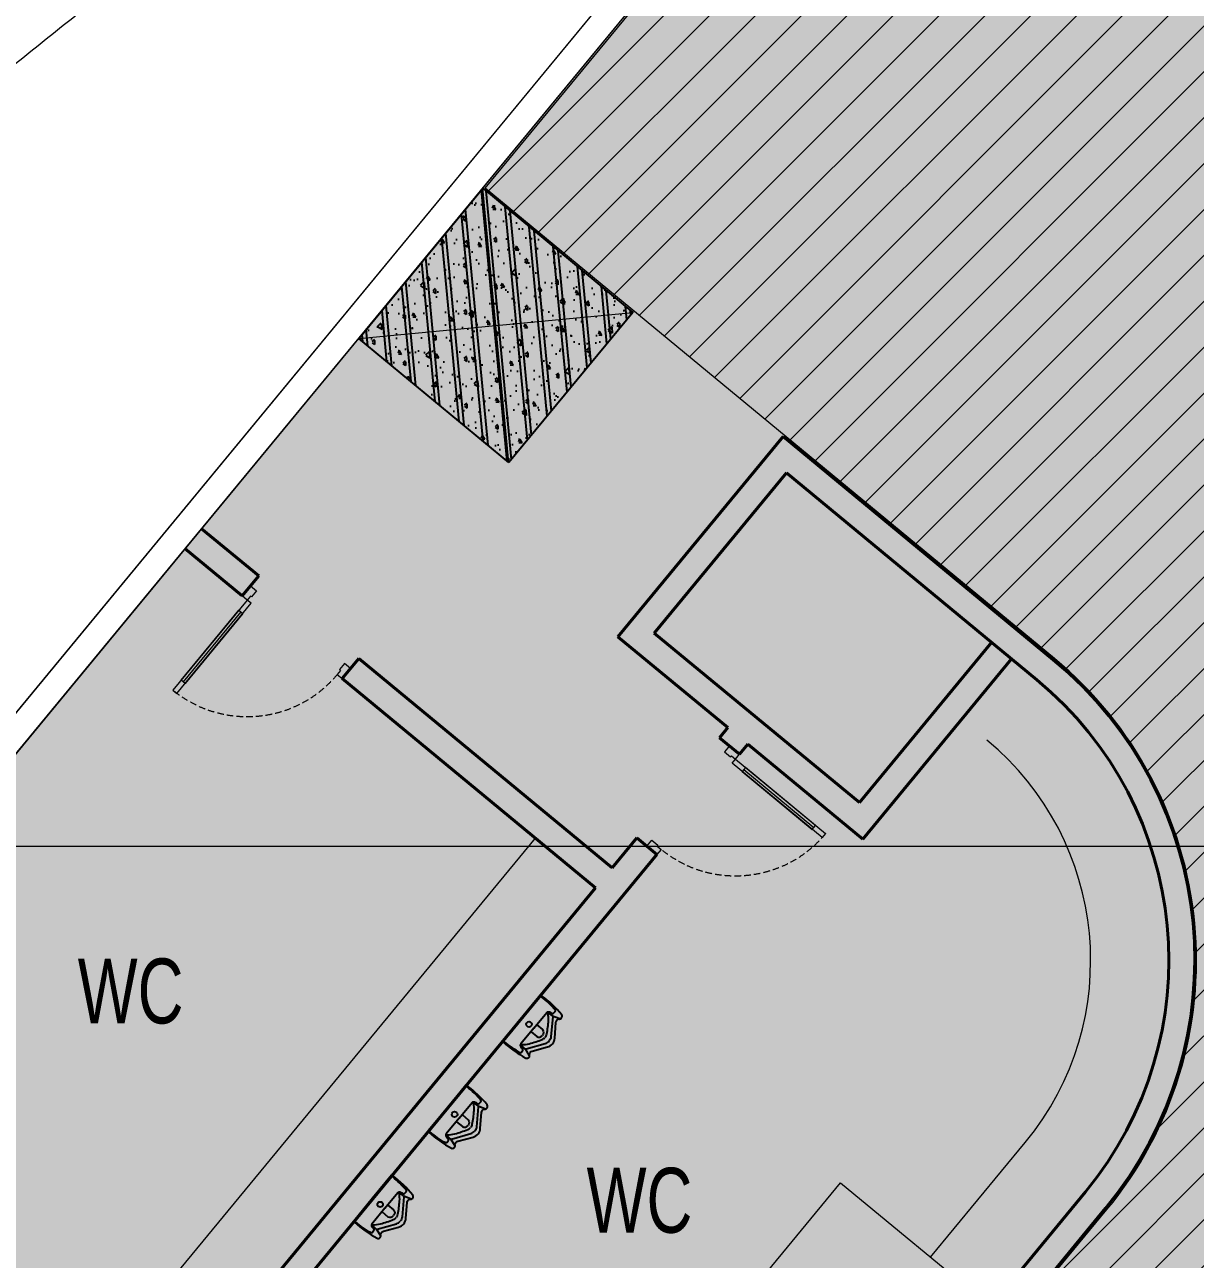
# Model space of a CAD drawing. Header units: millimetres. Extents: x -11451263 to 11578383104, y -507 to 1450429.
# Drawn here: x 11397067 to 11406086, y 1124868 to 1134374 of the extents above; entities that cross this region are included whole.
import ezdxf
from ezdxf.enums import TextEntityAlignment as Align

# ---------------------------------------------------------------- set-up
doc = ezdxf.new("R2010")
doc.units = ezdxf.units.MM
doc.header["$MEASUREMENT"] = 0
doc.linetypes.add('DASH2-1', pattern=[3, 2, -1])
doc.linetypes.add('Xref_ST_MBDV Cot vach 30.7.2022$0$HIDDEN', pattern=[0.375, 0.25, -0.125])
doc.layers.get('0').update_dxf_attribs({"linetype": 'CONTINUOUS', "lineweight": 13})
doc.layers.get('Defpoints').update_dxf_attribs({"color": 5, "linetype": 'CONTINUOUS', "lineweight": 13})
for name, color, linetype in [('A-WALL-PATT', 251, 'CONTINUOUS'), ('SPEC', 6, 'CONTINUOUS'), ('WC-DET', 8, 'CONTINUOUS'), ('WC-OUT', 7, 'CONTINUOUS'), ('xref.asix of  podium$0$xref.asix of  podium$0$KT-Net cot vach', 6, 'CONTINUOUS')]:
    doc.layers.add(name, color=color, linetype=linetype)
for name, color, linetype, lineweight in [('CUA', 37, 'CONTINUOUS', 13), ('DO DIEN TICH THONG THUY', 141, 'CONTINUOUS', 13), ('KT-Chu viet', 255, 'CONTINUOUS', 20), ('KT-Kich thuoc', 159, 'CONTINUOUS', 18), ('KT-Net cat', 1, 'CONTINUOUS', 40), ('KT-Net cua', 87, 'CONTINUOUS', 9), ('KT-Net thay', 7, 'CONTINUOUS', 25), ('KT-Net to mau', 159, 'CONTINUOUS', 18), ('KT-Noi that', 39, 'CONTINUOUS', 9), ('SPE-MEP-Plumbing', 90, 'CONTINUOUS', 0)]:
    doc.layers.add(name, color=color, linetype=linetype, lineweight=lineweight)
doc.layers.add('Wc-Serial', color=30, linetype='CONTINUOUS', plot=False)
doc.styles.add('Xref_ST_MBDV Cot vach 30.7.2022$0$Arial', font='arial.ttf', dxfattribs={"width": 0.7})
doc.dimstyles.new('SPE-DIM150', dxfattribs={"dimscale": 150, "dimtxt": 2.5, "dimasz": 2.5, "dimexe": 1.25, "dimexo": 0.625, "dimtad": 1, "dimdec": 0, "dimtxsty": 'Standard', "dimcen": 2.5, "dimadec": 0, "dimazin": 0, "dimtfac": 1, "dimtdec": 0, "dimtmove": 0, "dimatfit": 3, "dimldrblk": 'CLOSEDBLANK', "dimfxl": 0, "dimarcsym": 0})

# ---------------------------------------------------------------- blocks, each defined once
blk = doc.blocks.new('TF6501HMP-WNew')
at = {"layer": 'WC-DET'}
for points in [[(-0.1851910587262253, -0.1668208778281723), (-0.2034222983787046, -0.1687383587295344, -0.3340786126027215), (-0.213017693919145, -0.1629859160254483, -0.04594119227526338), (-0.2245321606514352, -0.01533985158974716, -0.350222863997566), (-0.211929928084416, 0, -0.206883340426204)], [(0.1851910587262289, -0.1668208778281723), (0.2034222983787082, -0.1687383587295344, 0.3340786126027215), (0.2130176939191486, -0.1629859160254483, 0.04594119227526338), (0.2245321606514388, -0.01533985158974716, 0.3502228639979161), (0.2119299280843947, 0, 0.206883340426204)], [(0, -0.1227188083391404), (-0.1573644235333092, -0.1227188083391404, 0.3778685658323142), (-0.1736765840776968, -0.1370999150993555, 0.0577739423072954), (-0.1757353611827597, -0.1557740140811852, -0.558876484509368)], [(-0.1612025738332434, -0.1236775487898214), (-0.1660002755615864, -0.1668208778281723, 0.24376407174524), (-0.1612025738332434, -0.17928450806588), (-0.0345434081131053, -0.2665299065932665, 0.1507691145492734), (0, -0.2773631939948658, 0.5083497385998703)], [(-0.1612025738332434, -0.1236775487898214), (-0.1573644156170673, -0.1313474723952694, 0.07255070053425303), (-0.1141851554756848, -0.1725733205322619, 0.02765151339077961), (-0.02590755608482809, -0.228180279808317, 0.1321371576481123), (0, -0.2346324749371789, 0.3156376356512531)], [(-0.0345434081131053, -0.1246362892405024), (-0.0345434081131053, -0.1821607294179231, 0.3708083196721328), (0, -0.2099557756135262, 2.042457286233488)], [(0, -0.1227188083391404), (0.1573644235333127, -0.1227188083391404, -0.3778685658323142), (0.1736765840777004, -0.1370999150993555, -0.0577739423072954), (0.1757353611827632, -0.1557740140811852, 0.558876484509368)], [(0.161202573833247, -0.1236775487898214), (0.1573644156170708, -0.1313474723952694, -0.07255070053425303), (0.1141851554756883, -0.1725733205322619, -0.02765151339077961), (0.02590755608483164, -0.228180279808317, -0.1321371576481123), (0, -0.2346324749371789, -0.3156376356512531)], [(0.161202573833247, -0.1236775487898214), (0.1660002755615899, -0.1668208778281723, -0.24376407174524), (0.161202573833247, -0.17928450806588), (0.03454340811310885, -0.2665299065932665, -0.1507691145492734), (0, -0.2773631939948658, -0.5083497385998703)], [(0.03454340811310885, -0.1246362892405024), (0.03454340811310885, -0.1821607294179231, -0.3708083196721328), (0, -0.2099557756135262, -2.042457286233488)]]:
    blk.add_lwpolyline(points, format="xyb", dxfattribs=at)
for points in [[(-0.1833530473905149, -0.2333909581172016), (-0.1643501174270625, -0.1753126990048663)], [(0.1833530473905185, -0.2333909581172016), (0.1643501174270661, -0.1753126990048663)]]:
    blk.add_lwpolyline(points, dxfattribs=at)
blk.add_circle((0, -0.07574051311921082), 0.02109229429383597, dxfattribs=at)
for centre, start, end in [((-0.1886539454092535, -0.1542864862024267), 285.4439226751801, 353.4315276934564), ((0.1886539454092571, -0.1542864862024267), 186.5684723065436, 254.5560773248199)]:
    blk.add_arc(centre, 0.01300394392509768, start, end, dxfattribs=at)
at = {"layer": 'WC-OUT'}
blk.add_lwpolyline([(0, 0), (-0.2283703188676114, 0, 0.1043562980527197), (-0.2312489335716208, -0.01054614933634213, 0.0653481192904519), (-0.215896308623158, -0.223386577554912, 0.6715825369457511), (-0.177514742293873, -0.226262798906955, -0.3182192772148127), (-0.1429713341807677, -0.226262798906955), (-0.04413880365354572, -0.2962508693220833, 0.1610060351973535), (0, -0.3115907209118305, 0.1610060351973535), (0.04413880365354927, -0.2962508693220833), (0.1429713341807712, -0.226262798906955, -0.3182192772148127), (0.1775147422938765, -0.226262798906955, 0.6715825369457511), (0.2158963086231616, -0.223386577554912, 0.0653481192904519), (0.2312489335716243, -0.01054614933634213, 0.1043562980527197), (0.2283703188676149, 0)], format="xyb", close=True, dxfattribs=at)
at = {"layer": 'Wc-Serial', "flags": 3}
blk.add_attdef('SERIAL', text='', height=0.025, dxfattribs=at).set_placement((0.002331961191721345, -0.03783918299146325), align=Align.CENTER)
blk = doc.blocks.new('*U82')
h = blk.add_hatch()
h.set_pattern_fill('VATLIEU04', color=250, scale=40, style=0, pattern_type=2)
h.set_pattern_definition([(49.99999999999999, (549.9999999999818, 1550), (286.9040730403014, -25.10085399303804), [30, -330]), (355, (549.9999999999818, 1550), (-55.50053344520001, 300.8768534800047), [24, -264]), (100.4514, (573.9086719999818, 1547.908263999999), (231.4037526856086, 275.7758168243814), [25.49607600000001, -280.4568448]), (46.1842, (549.9999999999818, 1630), (426.8964194502578, -66.20760573160723), [45, -495.0000000000001]), (96.63559999999998, (585.5746979999819, 1624.482677199999), (373.8650822194813, 389.6471483601767), [38.2441152, -420.6852000000001]), (351.1842, (549.9999999999818, 1630), (373.8647780534509, 389.6474403701299), [36.00000000000001, -396.0000000000001]), (21, (589.9999999999819, 1610), (238.7628208473847, -161.0475562661355), [30, -330]), (326.0000000000001, (589.9999999999819, 1610), (97.32613276863269, 290.0600180187412), [24, -264]), (71.4514, (609.8968931999818, 1596.579357599999), (336.089051432596, 129.012198683981), [25.496076, -280.4568448]), (37.50000000000001, (549.9999999999818, 1550), (4.863942126916267, 133.1575415325246), [0, -260.8, 0, -268.0000000000001, 0, -265.0000000000001]), (7.499999999999999, (549.9999999999818, 1550), (105.2278149768594, 157.7646847529441), [0, -152.8, 0, -254.8, 0, -101]), (327.5, (460.7999999999818, 1550), (213.5289744689636, -9.021948693751904), [0, -100, 0, -312.0000000000001, 0, -414.0000000000001]), (317.5, (420.7999999999818, 1550), (233.2744677369545, 40.04199293292709), [0, -130, 0, -207.2, 0, -294]), (45, (549.9999999999818, 1550), (-120.2081528017131, 120.2081528017131), []), (45, (549.9999999999818, 1599), (-120.2081528017131, 120.2081528017131), [])])
h.paths.add_polyline_path([(-475.0000000000001, -474.9999999999999), (1024.999999999996, -475.0000000000001), (1024.999999999982, 1025), (-475.0000000000146, 1025)])
at = {"color": 6, "ltscale": 0.25}
blk.add_lwpolyline([(-475.0000000000001, -474.9999999999999), (1024.999999999996, -475.0000000000001), (1024.999999999982, 1025), (-475.0000000000146, 1025)], close=True, dxfattribs=at)
at = {"layer": 'Defpoints', "linetype": 'ByBlock', "ltscale": 30}
for p, q in [((1024.999999999996, -475.0000000000001), (-475.0000000000146, 1025)), ((-475.0000000000001, -474.9999999999999), (1024.999999999982, 1025))]:
    blk.add_line(p, q, dxfattribs=at)
blk = doc.blocks.new('gfdgdfg')
at = {"layer": 'xref.asix of  podium$0$xref.asix of  podium$0$KT-Net cot vach', "linetype": 'ByBlock', "xscale": -1, "rotation": 320.4488276923478}
blk.add_blockref('*U82', (-48526.27204973623, 35749.68181650643), dxfattribs=at)
blk = doc.blocks.new('*U308')
blk.add_line((-117.6506452695047, 32.53191767586387), (-563.3876394578107, 572.2712377041589))
for points in [[(-38.55280851158294, -31.83835667664428), (-611.6432294064658, 662.1121973979825), (-642.4854762157321, 636.6415120566669), (-69.39505532084925, -57.3090420179597)], [(-102.2295218648715, 45.26726034652158), (-133.0717686741378, 19.79657500520616), (-578.8087628624436, 559.5358950335012), (-547.9665160531774, 585.0065803748168)], [(63.67671335360073, -77.10561702354384), (17.41334313970118, -115.311645035517), (-20.79268487258408, -69.04827482123946), (-13.0821231702675, -62.68060348591062), (-38.55280851158294, -31.83835667664428), (0, 0)], [(-707.3794577441919, -713.8727512717152), (-661.1160875302922, -675.6667232597423), (-699.3221155425776, -629.4033530454647), (-707.0326772448943, -635.7710243807935), (-732.5033625862096, -604.9287775715271), (-771.0561710977925, -636.7671342481715)]]:
    blk.add_lwpolyline(points, close=True)
at = {"linetype": 'Xref_ST_MBDV Cot vach 30.7.2022$0$HIDDEN', "ltscale": 200}
blk.add_arc((-38.55280851158294, -31.83835667664428), 900.0000011233086, 129.5511730236506, 219.5511730236506, dxfattribs=at)
blk = doc.blocks.new('*U318')
blk.add_line((-121.6793763798355, -9.702028850417037), (-661.421452438801, -455.4356840476574))
for points in [[(-559.6563536964344, 834.7363450995008), (-521.4506118240979, 788.472738582235), (-567.7142183417419, 750.2669967095864), (-574.0818419871313, 757.9775977957974), (-604.9242463319752, 732.5071032142398), (-636.7623645589221, 771.0601086452946)], [(77.10601086248766, 63.67623645420611), (38.90026899015129, 109.939842971472), (-7.36333752749249, 71.73410109882343), (-0.9957138821030185, 64.02350001261254), (-31.83811822694702, 38.55300543105488), (0, 0)], [(-31.83811822694702, 38.55300543105488), (-725.7922160101318, -534.5331226739735), (-751.2627105916894, -503.6907183291295), (-57.30861280850456, 69.39540977589877)], [(-108.9441290890568, -25.12323102283904), (-134.4146236706143, 5.719173322004849), (-674.1566997295796, -440.0144818752354), (-648.6862051480222, -470.8568862200794)]]:
    blk.add_lwpolyline(points, close=True)
at = {"linetype": 'Xref_ST_MBDV Cot vach 30.7.2022$0$HIDDEN', "ltscale": 200}
blk.add_arc((-31.83811822694702, 38.55300543105488), 900.0000000313815, 129.5508186492991, 219.5508186492991, dxfattribs=at)
blk = doc.blocks.new('_ClosedBlank')
at = {"linetype": 'ByBlock', "lineweight": -2}
for p, q in [((-1, 0.1666666666666666), (0, 0)), ((-1, 0.1666666666666666), (-1, -0.1666666666666666)), ((0, 0), (-1, -0.1666666666666666))]:
    blk.add_line(p, q, dxfattribs=at)
blk = doc.blocks.new('WWW')
at = {"layer": 'Defpoints', "linetype": 'DASH2-1', "lineweight": 13, "ltscale": 1000, "flags": 128}
blk.add_lwpolyline([(11429816.83619249, 1022160.11654377), (11450185.49670112, 1019986.391927242), (11488615.66733754, 1021167.255579472), (11491469.21243858, 1024811.360972404), (11462655.78743005, 1159053.890039921), (11457975.31629252, 1176930.890178204), (11455625.97722399, 1177744.852323532), (11446686.1578691, 1170981.351434231), (11423166.61122441, 1153069.948107719), (11399484.09766066, 1135982.713739872, 0.6848770391193201), (11429816.83619249, 1022160.116543293)], format="xyb", dxfattribs=at)
blk = doc.blocks.new('hgjghj')
at = {"layer": 'A-WALL-PATT', "true_color": 0xf1f36d}
h = blk.add_hatch(color=51, dxfattribs=at)
h.dxf.hatch_style = 1
edge = h.paths.add_edge_path()
edge.add_line((11400417.05586829, 1114522.350381664), (11393729.01960206, 1120045.581987843))
edge.add_arc((11392149.10396375, 1120557.367867341), 1660.740259835773, 342.0511804980709, 379.3502188658068)
edge.add_arc((11397533.13523959, 1122828.642478871), 4187.139603217248, 140.7168945068903, 204.2689907995104, ccw=False)
edge.add_line((11394292.17639442, 1125479.741085247), (11406004.72675393, 1139669.725478306))
edge.add_arc((11408120.9540236, 1137814.948923545), 2814.003184967923, 115.4434671180532, 138.7669147827584, ccw=False)
edge.add_arc((11408115.79161046, 1137836.215813024), 2792.584686983439, 71.94266584896172, 115.53528081579589, ccw=False)
edge.add_line((11408981.40498902, 1140491.25681324), (11423513.44763289, 1135368.358255168))
edge.add_arc((11425517.46095461, 1142387.897456994), 7299.999999973054, 254.0664472672063, 262.0883661501967)
edge.add_arc((11425521.42779026, 1142381.825045945), 7294.532962953937, 262.0509395264984, 344.2586533052253)
edge.add_line((11432542.38819936, 1140402.854080646), (11435749.36737028, 1151752.125144082))
edge.add_line((11435749.36737028, 1151752.125144082), (11436166.57614448, 1151636.760471315))
edge.add_line((11436166.57614448, 1151636.760471315), (11436865.80121384, 1154156.690270835))
edge.add_line((11436865.80121384, 1154156.690270835), (11440536.37299814, 1153137.427071508))
edge.add_line((11440536.37299814, 1153137.427071508), (11441971.60424749, 1157548.418025512))
edge.add_line((11441971.60424749, 1157548.418025512), (11455125.33422193, 1153818.897437573))
edge.add_line((11455125.33422193, 1153818.897437573), (11454209.98407263, 1150585.612805712))
edge.add_line((11454209.98407263, 1150585.612805712), (11462721.75046521, 1148180.430388643))
edge.add_line((11462721.75046521, 1148180.430388643), (11463196.96368791, 1145975.824693159))
edge.add_line((11463196.96368791, 1145975.824693159), (11461019.48234244, 1138269.87590302))
edge.add_line((11461019.48234244, 1138269.87590302), (11461212.14889807, 1138215.432862774))
edge.add_line((11461212.14889807, 1138215.432862774), (11456484.44378505, 1121485.199508943))
edge.add_line((11456484.44378505, 1121485.199508943), (11433498.48707169, 1127980.375289916))
edge.add_line((11433498.48707169, 1127980.375289916), (11434360.13498955, 1131062.21576507))
edge.add_line((11434360.13498955, 1131062.21576507), (11430758.28740374, 1132085.485766223))
edge.add_arc((11430348.3651532, 1130642.584609345), 1500.000000001147, 74.14037105058911, 112.3576097474198)
edge.add_arc((11425517.45981355, 1142387.896593245), 11199.99999999515, 260.41868680835734, 292.3576097474101, ccw=False)
edge.add_line((11423653.25163431, 1131344.13238604), (11417121.09710871, 1133199.890468421))
edge.add_arc((11416828.42877972, 1131138.282557969), 2082.278061939741, 81.9202111196944, 134.1726098351656)
edge.add_line((11415377.45098069, 1132631.783597126), (11413602.48157145, 1130479.593746917))
edge.add_line((11413602.48157145, 1130479.593746917), (11412260.91782368, 1128863.988514861))
edge.add_line((11412260.91782368, 1128863.988514861), (11408249.28489205, 1124006.33463445))
edge.add_line((11408249.28489205, 1124006.33463445), (11414417.73426215, 1118912.197574505))
edge.add_line((11414417.73426215, 1118912.197574505), (11412507.43298836, 1116599.029136439))
edge.add_line((11412507.43298836, 1116599.029136439), (11406338.98360082, 1121693.166205778))
edge.add_line((11406338.98360082, 1121693.166205778), (11402391.02811761, 1116912.617240839))
edge.add_line((11402391.02811761, 1116912.617240839), (11410024.96139093, 1110608.228485444))
edge.add_line((11410024.96139093, 1110608.228485444), (11408053.24149849, 1108221.550500113))
edge.add_line((11408053.24149849, 1108221.550500113), (11400417.05586829, 1114522.350381664))
at = {"elevation": 0.01012449279239614}
blk.add_lwpolyline([(11423653.25163431, 1131344.13238604), (11417121.09710871, 1133199.890468421, 0.2320284830295415), (11415377.45098069, 1132631.783597126), (11413602.48157145, 1130479.593746917), (11412260.91782368, 1128863.988514861), (11408249.28489205, 1124006.33463445), (11414417.73426215, 1118912.197574505), (11412507.43298836, 1116599.029136439), (11406338.98360082, 1121693.166205778), (11402391.02811761, 1116912.617240839), (11410024.96139093, 1110608.228485444), (11408053.24149849, 1108221.550500113), (11400417.05586829, 1114522.350381664), (11393729.01960206, 1120045.581987843, 0.1642000361412027), (11393716.0304982, 1121107.640023872), (11393716.0304982, 1121107.640023872, -0.2846315268267962), (11394292.17639442, 1125479.741085247), (11406004.72675393, 1139669.725478306, -0.1021205252679971), (11406912.00107452, 1140356.020880795, -0.1925362293061953), (11408981.40498902, 1140491.25681324), (11423513.44763289, 1135368.358255168, 0.03501652560913594)], format="xyb", dxfattribs=at)
blk = doc.blocks.new('A$C26E72C3C')
at = {"layer": 'SPE-MEP-Plumbing'}
blk.add_leader([(-42494.70510879347, -56416.12350774155, 1.523756535447916e-08), (-93455.34847376497, -56416.12350774155, 1.523756535447916e-08)], dimstyle='SPE-DIM150', override={"dimgap": 0.625, "dimtad": 0, "dimfxl": 2}, dxfattribs=at)

msp = doc.modelspace()

# ---------------------------------------------------------------- hatches: boundary and pattern name
at = {"layer": 'DO DIEN TICH THONG THUY'}
h = msp.add_hatch(dxfattribs=at)
h.set_pattern_fill('ANSI31', color=256, scale=2000)
h.set_pattern_definition([(45, (0, 0), (-176.7766952966369, 176.7766952966369), [])])
edge = h.paths.add_edge_path()
edge.add_line((11398123.6068526, 1116433.102813787), (11405405.03311212, 1125250.122961026))
edge.add_arc((11403080.2987728, 1127169.975869961), 3014.999990108436, 320.4488267882637, 410.4488271651384)
edge.add_line((11405000.15166645, 1129494.710221908), (11400614.80450738, 1133116.294522952))
edge.add_line((11400614.80450738, 1133116.294522952), (11406014.75604855, 1139658.441684791))
edge.add_arc((11408119.55660841, 1137813.385199846), 2799.003184966963, 115.4432091678897, 138.7623747350191, ccw=False)
edge.add_arc((11408114.39419653, 1137834.652089405), 2777.584686514987, 71.94552950428277, 115.53551672931141, ccw=False)
edge.add_line((11408975.22605914, 1140475.474914792), (11423494.20272345, 1135442.360997857))
edge.add_arc((11425524.10551596, 1142470.071838013), 7314.9999999944, 253.8890257404643, 262.2138103887977)
edge.add_arc((11425524.09950752, 1142470.081129364), 7315.008391682534, 262.2138668762607, 343.5658941666973)
edge.add_line((11432540.25863184, 1140400.574204375), (11435758.32983458, 1151732.133859323))
edge.add_line((11435758.32983458, 1151732.133859323), (11436175.62556332, 1151616.745142283))
edge.add_line((11436175.62556332, 1151616.745142283), (11436874.83179948, 1154136.607069024))
edge.add_line((11436874.83179948, 1154136.607069024), (11440565.71203111, 1153097.367539546))
edge.add_line((11440565.71203111, 1153097.367539546), (11434350.72284138, 1131080.475440427))
edge.add_line((11434350.72284138, 1131080.475440427), (11430760.98194616, 1132098.353116042))
edge.add_arc((11430346.9670814, 1130641.032401404), 1514.989100143785, 74.14051374949604, 112.357752446332)
edge.add_arc((11425516.06239836, 1142386.332869546), 11184.99999999496, 260.42291009807053, 292.35760974740884, ccw=False)
edge.add_line((11423655.16388062, 1131357.222220605), (11417450.28367299, 1133121.850503152))
edge.add_arc((11416866.09015116, 1130985.322051686), 2214.957312202108, 74.70734857822436, 137.0713407964647)
edge.add_line((11415244.29328549, 1132493.90112532), (11413589.52816771, 1130487.593482286))
edge.add_line((11413589.52816771, 1130487.593482286), (11412247.96743012, 1128871.991875299))
edge.add_line((11412247.96743012, 1128871.991875299), (11408245.73854826, 1124025.725282722))
edge.add_line((11408245.73854826, 1124025.725282722), (11408245.7342332, 1124025.728744453))
edge.add_line((11408245.7342332, 1124025.728744453), (11406316.33433458, 1121689.433935282))
edge.add_line((11406316.33433458, 1121689.433935282), (11406316.33863378, 1121689.430481673))
edge.add_line((11406316.33863378, 1121689.430481673), (11402377.82821005, 1116920.3184667))
edge.add_line((11402377.82821005, 1116920.3184667), (11402376.56873756, 1116918.629531355))
edge.add_line((11402376.56873756, 1116918.629531355), (11400413.30339108, 1114542.185392523))
edge.add_line((11400413.30339108, 1114542.185392523), (11398123.6068526, 1116433.102813787))

# ---------------------------------------------------------------- linework, layer by layer
at = {"layer": 'Defpoints'}
msp.add_lwpolyline([(11374665.75804658, 1092329.339073775, -0.05031291028689123), (11377398.30079054, 1104598.847207872, -0.0717433244059158), (11378242.52540652, 1106368.189492453), (11384504.60881544, 1113942.095867797, -0.4142018888046807), (11385912.40110865, 1114076.413026327), (11387162.08823227, 1113044.374485037, 0.3664971645447159), (11387865.99952977, 1113143.916680253), (11393465.58670651, 1119924.411621806, 0.1975864614484913), (11393530.01314053, 1121033.653944438, -0.276634261830654), (11394064.80673861, 1125518.462116947), (11405851.37273769, 1139798.117435064, -0.2939778922653177), (11408984.64382008, 1140702.177438887), (11423574.16220311, 1135559.017284526, 0.4147556202997158)], format="xyb", dxfattribs=at)
at = {"layer": 'DO DIEN TICH THONG THUY', "elevation": 0.01012449291093643}
msp.add_lwpolyline([(11423655.16388062, 1131357.222220605), (11417450.28367299, 1133121.850503152, 0.2790356627519525), (11415244.29328549, 1132493.90112532), (11413589.52816771, 1130487.593482286), (11412247.96743012, 1128871.991875299), (11408245.73854826, 1124025.725282722), (11408245.7342332, 1124025.728744453), (11406316.33433458, 1121689.433935282), (11406316.33863378, 1121689.430481673), (11402377.82821005, 1116920.3184667), (11402376.56873756, 1116918.629531355), (11400413.30339108, 1114542.185392523), (11398123.6068526, 1116433.102813787), (11405405.03311212, 1125250.122961026, 0.4142135642995796), (11405000.15166645, 1129494.710221908), (11400614.80450738, 1133116.294522952), (11406014.75604855, 1139658.441684791, -0.1021016462787757), (11406917.05934327, 1140340.917426503, -0.192524338610534), (11408975.22605914, 1140475.474914792), (11423494.20272345, 1135442.360997857, 0.0363397091761236)], format="xyb", dxfattribs=at)
at = {"layer": 'KT-Net cat'}
for p, q in [((11402910.14668062, 1131203.979144857), (11401636.61241355, 1129661.866804399)), ((11402910.14668062, 1131203.979144857), (11404991.99833585, 1129484.707887938)), ((11402937.00448796, 1130922.414484105), (11401918.1770743, 1129688.724611738)), ((11402937.00448796, 1130922.414484104), (11404864.64490914, 1129330.496653892)), ((11398428.23427141, 1130495.774602105), (11398870.76696254, 1130130.314491544)), ((11398300.8808447, 1130341.563368058), (11398743.41353519, 1129976.103258027)), ((11398743.41353519, 1129976.103258027, 6.643380460059477e-09), (11398870.76696254, 1130130.314491543, 1.321393036353771e-08)), ((11401636.61241355, 1129661.8668044), (11402484.77419641, 1128961.422961135)), ((11401918.1770743, 1129688.724611738), (11403497.94382383, 1128384.093919975)), ((11403497.94382383, 1128384.093919974), (11404516.77123749, 1129617.783792342)), ((11399514.46970543, 1129339.336124501, 6.64338046137619e-09), (11399641.82313278, 1129493.547358017, 6.710975968824825e-09)), ((11399641.82313278, 1129493.547358016), (11401593.30020947, 1127881.944322811)), ((11403524.80163117, 1128102.529259222), (11404670.98247153, 1129490.430365636)), ((11399514.46970543, 1129339.336124502), (11401465.94678276, 1127727.733088766)), ((11402421.09748306, 1128884.317344112), (11402484.77419641, 1128961.422961134)), ((11402421.09748306, 1128884.317344111), (11402575.3087171, 1128756.963917405)), ((11402575.3087171, 1128756.963917406), (11402638.98543046, 1128834.069534427)), ((11402638.98543045, 1128834.069534428), (11403524.80163117, 1128102.529259222)), ((11401593.30020947, 1127881.944322811), (11401784.33034953, 1128113.261173881)), ((11401784.33034953, 1128113.261173881), (11401938.54158357, 1127985.907747177)), ((11398086.10034138, 1123321.017815199), (11401938.54158357, 1127985.907747177)), ((11397931.88910733, 1123448.371241906), (11401465.94678276, 1127727.733088766)), ((11397949.67044842, 1116559.998151909), (11405240.65421189, 1125388.591403351)), ((11398103.88168266, 1116432.644725427), (11405394.86544594, 1125261.237976644))]:
    msp.add_line(p, q, dxfattribs=at)
for radius in [3000, 2800]:
    msp.add_arc((11403081.69693525, 1127171.539377248), radius, 320.4488269762159, 50.44882697620556, dxfattribs=at)
at = {"layer": 'KT-Net cua', "flags": 128}
for points in [[(11435538.10717087, 1151798.650314156), (11432356.56899742, 1140539.413200529, -0.4309137425492952), (11423209.49389011, 1135757.950487695), (11409068.31674229, 1140634.401809303, 0.3127825900554042), (11405777.14332722, 1139708.595606726), (11394044.34212903, 1125501.441680598, 0.2730701640401885), (11393522.31447016, 1121046.859708745, -0.1994409391425795), (11393466.06766128, 1119925.132748196), (11387913.33405015, 1113201.372599904, -0.4142135623744246), (11387068.64006755, 1113120.799181404), (11385908.25591447, 1114079.087988049, 0.4142135623731432), (11384500.43261014, 1113944.798957216), (11378075.76726191, 1106165.223731799, 0.04429075722661691), (11377378.94710771, 1104541.094910737, 0.04958229726100982), (11374653.70334867, 1092260.221058658, 0.02362842904642165), (11374259.08601407, 1086937.165324277, 0.4992145127108712), (11380033.90783864, 1083259.523955732), (11389249.03709341, 1086691.447594098, 0.08432704988464156), (11393749.49894696, 1089126.78575385), (11398638.01044867, 1095046.24479837)], [(11435730.57093091, 1151744.265563804), (11432549.03275746, 1140485.028450177, -0.4309137425492911), (11423144.29356262, 1135568.87664684), (11409003.1164148, 1140445.327968448, 0.3127825900552681), (11405931.35456073, 1139581.242179378), (11394201.16248044, 1125377.247612969, 0.2732595128836895), (11393708.04368468, 1121121.395478623, -0.2046271106455482), (11393635.54181494, 1119816.261067213), (11388067.54528366, 1113074.019172555, -0.414213562373652), (11386941.2866402, 1112966.587947889), (11385780.90248712, 1113924.876754533, 0.4142135623736579), (11384654.64384366, 1113817.445529867), (11378242.59446583, 1106053.146880811, 0.04378919801924487), (11377568.9966622, 1104478.795899204, 0.04958307194546523), (11374852.25876687, 1092236.225550422, 0.02358234414956014), (11374459.29815689, 1086942.381684213, 0.4984426021570817), (11379963.87351773, 1083446.861234117), (11389181.94001498, 1086879.878768362, 0.08401362196744397), (11393609.15674927, 1089270.933084523), (11398483.79921444, 1095173.598224852)]]:
    msp.add_lwpolyline(points, format="xyb", dxfattribs=at)
at = {"layer": 'KT-Noi that'}
msp.add_line((11397469.25540036, 1123830.431516172), (11401003.31302713, 1128109.793413053), dxfattribs=at)
msp.add_lwpolyline([(11404046.30664578, 1124884.636163191), (11404775.99112924, 1125768.205144427, 0.4141899951441015), (11404480.69183417, 1128865.303695111)], format="xyb", dxfattribs=at)
msp.add_lwpolyline([(11402715.8002635, 1124685.257019497), (11403351.74816041, 1125456.989014697), (11404509.34615321, 1124503.067169338), (11403873.39825631, 1123731.335174137)], close=True, dxfattribs=at)

# ---------------------------------------------------------------- block references
at = {"layer": 'CUA', "xscale": -1, "rotation": 270}
for name, p in [('*U318', (11398743.41471395, 1129976.104685397)), ('*U308', (11402575.3087171, 1128756.963917406))]:
    msp.add_blockref(name, p, dxfattribs=at)
at = {"layer": 'Defpoints'}
msp.add_blockref('A$C26E72C3C', (11454561.83942981, 1184463.447598675), dxfattribs=at)
at = {"layer": 'KT-Kich thuoc'}
msp.add_blockref('WWW', (0, 0), dxfattribs=at)
at = {"layer": 'KT-Net thay'}
msp.add_blockref('gfdgdfg', (11449260.89648508, 1095921.579832584), dxfattribs=at)
at = {"layer": 'KT-Net to mau'}
msp.add_blockref('hgjghj', (0.0007611755281686783, -0.0002150859218090773), dxfattribs=at)
at = {"layer": 'SPEC', "xscale": 999.9999999988058, "yscale": 999.9999999988058, "zscale": 999.9999999988058, "rotation": 50.41065344529731}
for p in [(11400894.60617691, 1126725.703973464), (11400321.05353677, 1126032.135397907), (11399747.50089662, 1125338.566822372)]:
    msp.add_blockref('TF6501HMP-WNew', p, dxfattribs=at)

# ---------------------------------------------------------------- texts
at = {"layer": 'KT-Chu viet', "char_height": 500, "attachment_point": 2, "style": 'Xref_ST_MBDV Cot vach 30.7.2022$0$Arial'}
for insert in [(11397883.32645468, 1127183.860820644), (11401803.94020371, 1125572.367085741)]:
    msp.add_mtext('{\\fArial|b0|i0|c163|p34;WC}', dxfattribs=dict(at, insert=insert))

doc.saveas('drawing.dxf')
